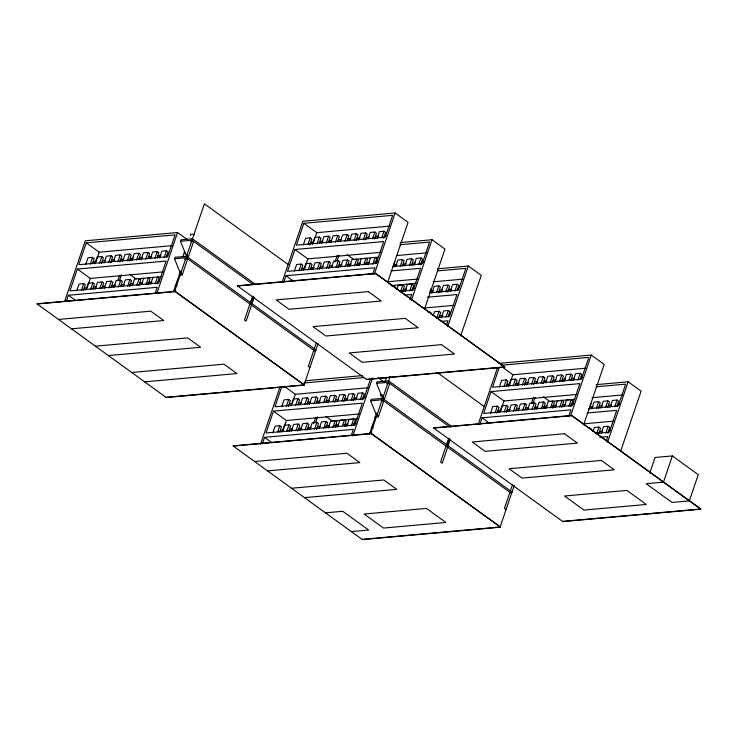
<?xml version="1.0" encoding="UTF-8"?>
<svg xmlns="http://www.w3.org/2000/svg" width="738" height="738" viewBox="0 0 738 738"><rect width="100%" height="100%" fill="white"/><g stroke="black" fill="none" stroke-linecap="round" stroke-linejoin="round"><path stroke-width="1.11" d="M64.75 301.132L85.285 240.8L177.563 232.516L186.806 239.213M66.3 301.501L68.422 295.265L157.24 287.285L155.118 293.53M77.352 269.047L69.916 290.892L158.725 282.922L166.161 261.077L77.352 269.047L90.285 278.42L163.163 271.879M86.272 242.83L78.837 264.674L167.655 256.704L175.091 234.859L86.272 242.83L99.215 252.202L172.083 245.662M76.734 290.818L79.04 284.019L83.662 283.604L85.276 284.776L83.293 290.606M85.654 264.601L87.97 257.811L92.591 257.396L94.206 258.568L92.554 263.42M81.346 290.403L83.662 283.604M90.276 264.186L92.591 257.396M83.874 289.942L84.538 288.005L87.305 287.755M92.794 263.724L93.458 261.787L96.235 261.538M85.931 289.997L88.246 283.198L92.868 282.783L94.482 283.955L92.831 288.807M94.861 263.78L97.167 256.981L101.789 256.566L103.412 257.737L101.429 263.567M87.102 287.783L90.285 278.42M96.023 261.566L99.215 252.202M90.553 289.582L92.868 282.783M99.473 263.365L101.789 256.566M93.08 289.121L93.735 287.174L96.512 286.925M102.001 262.903L102.665 260.957L105.433 260.708M95.137 289.167L97.453 282.368L102.075 281.953L103.689 283.124L102.038 287.977M104.058 262.949L106.373 256.16L110.995 255.745L112.61 256.916L110.626 262.737M99.759 288.752L102.075 281.953M108.68 262.534L110.995 255.745M102.278 288.29L102.942 286.344L104.787 286.178M111.207 262.073L111.862 260.136L114.639 259.887M104.344 288.337L106.65 281.547L111.272 281.132L112.886 282.303L111.235 287.156M113.597 261.151L115.58 255.33L120.202 254.914L121.816 256.086L119.833 261.907M108.956 287.921L111.272 281.132M117.886 261.713L120.202 254.914M111.484 287.46L112.148 285.523L115.838 285.191M120.405 261.252L121.069 259.306L123.836 259.056M113.8 287.488L116.106 280.698L120.728 280.283L122.342 281.455L120.691 286.307M122.72 261.28L125.036 254.481L129.657 254.066L131.272 255.237L129.288 261.058M117.776 280.458L119.242 276.15M119.27 281.003L121.401 274.757M118.412 287.073L120.728 280.283M127.342 260.865L129.657 254.066M120.94 286.612L121.604 284.674L124.371 284.425M129.86 260.403L130.525 258.457L133.301 258.208M122.997 286.667L125.312 279.868L129.934 279.453L131.548 280.625L129.565 286.455M131.927 260.449L134.233 253.651L138.855 253.235L140.478 254.407L138.818 259.269M127.619 286.252L129.934 279.453M136.539 260.034L138.855 253.235M130.146 285.791L130.801 283.844L133.578 283.595M139.067 259.573L139.731 257.636L142.499 257.387M132.203 285.837L134.519 279.038L161.152 276.685M141.124 259.619L143.44 252.83L148.061 252.414L149.676 253.586L148.024 258.438M136.825 285.421L139.141 278.623L140.755 279.794L138.772 285.624M145.746 259.204L148.061 252.414M139.344 284.96L140.008 283.023L142.775 282.774M148.273 258.743L148.928 256.806L151.705 256.556M141.733 284.038L143.716 278.217M150.331 258.798L152.646 251.999L157.268 251.584L158.882 252.756L157.231 257.608M146.023 284.6L148.338 277.802L149.952 278.973L147.969 284.794M154.952 258.383L157.268 251.584M148.55 284.139L149.214 282.193L151.982 281.944M157.471 257.922L158.135 255.975L160.912 255.726M150.607 284.185L152.923 277.387M159.537 257.968L161.843 251.178L166.465 250.763L168.089 251.935L166.428 256.787M155.229 283.77L157.545 276.971L159.159 278.143L157.176 283.973M164.15 257.553L166.465 250.763M157.757 283.309L158.412 281.372M166.677 257.092L167.341 255.154M157.028 292.848L177.563 232.516M184.518 259.158L187.664 258.881L182.212 274.896L180.598 273.724L174.5 258.743L174.998 257.285L186.548 256.252L315.901 349.96M186.548 256.252L180.45 241.271L180.948 239.813L192.498 238.771L255.772 284.619M182.581 257.387L184.334 252.248M173.633 291.445L180.598 270.975M175.386 286.962L177.369 281.141M175.958 286.298L176.622 284.361M249.914 303.973L244.463 319.997L246.077 321.168L251.538 305.145M250.413 302.525L252.599 296.113M250.726 304.563L253.402 296.694M252.027 303.696L254.213 297.285M281.953 282.672L302.857 221.271L395.134 212.978L408.068 222.35L387.533 282.682M283.872 281.971L285.993 275.726L374.812 267.756L372.681 273.992M294.923 249.509L287.479 271.353L376.297 263.383L383.732 241.538L294.923 249.509L307.857 258.881L380.725 252.341M303.844 223.3L296.408 245.145L385.218 237.166L392.662 215.321L303.844 223.3L316.777 232.664L389.655 226.123M294.296 271.28L296.611 264.49L301.233 264.075L302.848 265.246L301.196 270.099M303.226 245.071L305.541 238.273L310.154 237.857L311.777 239.029L309.794 244.85M298.918 270.864L301.233 264.075M307.847 244.656L310.154 237.857M301.445 270.403L302.1 268.466L304.877 268.217M310.366 244.195L311.03 242.249L313.798 241.999M303.502 270.459L305.818 263.66L310.44 263.245L312.054 264.416L310.403 269.269M312.423 244.241L314.739 237.442L319.36 237.027L320.975 238.199L319.323 243.06M304.665 268.245L307.857 258.881M313.595 242.027L316.777 232.664M308.124 270.043L310.44 263.245M317.045 243.826L319.36 237.027M310.643 269.582L311.307 267.636L314.074 267.387M319.572 243.365L320.227 241.427L323.004 241.178M312.709 269.628L315.015 262.839L319.637 262.424L321.261 263.595L319.277 269.416M321.63 243.42L323.945 236.621L328.567 236.206L330.181 237.378L328.53 242.23M317.322 269.213L319.637 262.424M326.251 243.005L328.567 236.206M319.849 268.752L320.513 266.815L323.281 266.566M328.77 242.544L329.434 240.597L331.279 240.431M260.505 444.294L279.942 387.201M262.424 443.584L264.545 437.348L353.364 429.368L351.242 435.614M273.475 411.131L266.04 432.975L354.849 425.005L362.284 403.16L273.475 411.131L286.409 420.503L359.286 413.963M281.685 386.998L274.96 406.758L363.779 398.788L370.504 379.018M321.906 268.807L324.222 262.008L328.844 261.593L330.458 262.765L328.475 268.586M330.836 242.59L333.152 235.791L337.764 235.376L339.388 236.547L337.727 241.4M326.528 268.392L328.844 261.593M335.449 242.175L337.764 235.376M272.857 432.902L275.163 426.103L279.785 425.697L281.399 426.859L279.748 431.721M281.778 406.684L284.093 399.895L288.715 399.479L290.329 400.651L288.346 406.472M329.056 267.931L329.711 265.984L332.487 265.735M337.976 241.713L338.641 239.767L341.408 239.518M331.362 267.959L333.677 261.16L338.299 260.745L339.914 261.916L337.93 267.737M340.292 241.741L342.607 234.942L347.22 234.527L348.843 235.699L347.183 240.551M334.978 261.999L337.183 255.532M277.47 432.486L279.785 425.697M286.399 406.278L288.715 399.479M337.192 260.431L338.963 255.228M279.997 432.025L280.661 430.088L283.429 429.839M288.918 405.808L289.582 403.87L291.427 403.704M335.984 267.543L338.299 260.745M344.914 241.326L347.22 234.527M282.054 432.081L284.37 425.282L288.992 424.867L290.606 426.038L288.955 430.891M290.984 405.863L293.29 399.064L297.912 398.649L299.527 399.821L297.875 404.673M338.511 267.082L339.166 265.136L341.943 264.887M347.432 240.865L348.096 238.918L350.864 238.669M283.226 429.867L286.409 420.503M292.147 403.649L295.329 394.286L368.207 387.745M340.569 267.128L342.884 260.329L347.506 259.914L349.12 261.086L347.469 265.948M349.489 240.911L351.805 234.121L356.426 233.706L358.041 234.878L356.057 240.699M313.788 350.246L308.336 366.269L309.951 367.441M314.287 348.788L316.464 342.386M286.676 431.665L288.992 424.867M295.597 405.448L297.912 398.649M165.985 397.312L304.001 384.913L318.078 343.557M289.204 431.204L289.859 429.258L292.635 429.009M298.124 404.987L298.789 403.04L301.556 402.791M345.19 266.713L347.506 259.914M354.111 240.496L356.426 233.706M291.261 431.25L293.576 424.451L298.189 424.036L299.812 425.208L297.829 431.038M300.181 405.033L302.497 398.243L307.119 397.828L308.733 399L307.082 403.852M347.709 266.252L348.373 264.315L351.14 264.066M356.639 240.034L357.293 238.097L360.07 237.848M349.775 266.307L352.081 259.508L378.723 257.147M358.696 240.09L361.011 233.291L365.633 232.876L367.247 234.047L365.264 239.878M295.883 430.835L298.189 424.036M304.803 404.618L307.119 397.828M298.401 430.374L299.065 428.437L301.833 428.188M307.331 404.156L307.986 402.219L310.763 401.97M354.388 265.892L356.703 259.093L358.327 260.265L356.666 265.117M363.317 239.675L365.633 232.876M300.458 430.42L302.774 423.63L307.395 423.215L309.01 424.387L307.026 430.208M309.388 404.212L311.704 397.413L316.316 396.998L317.94 398.169L316.288 403.022M356.915 265.422L357.579 263.484L360.347 263.235M365.836 239.213L366.5 237.267L369.277 237.018M358.972 265.477L361.288 258.678M368.234 238.291L370.218 232.461L374.83 232.046L376.454 233.217L374.47 239.047M305.08 430.014L307.395 423.215M314.01 403.797L316.316 396.998M307.608 429.544L308.272 427.606L311.039 427.357M316.528 403.335L317.192 401.389L319.96 401.14M363.926 264.093L365.91 258.263L367.524 259.435L365.873 264.287M372.524 238.844L374.83 232.046M309.923 429.571L312.229 422.782L316.851 422.367L318.465 423.538L316.482 429.359M318.844 403.363L321.159 396.564L325.781 396.149L327.395 397.321L325.744 402.173M366.122 264.601L366.777 262.654L369.554 262.405M375.042 238.383L375.707 236.446L378.474 236.197M313.53 423.621L315.735 417.154M368.179 264.647L370.494 257.857M377.1 238.439L379.415 231.64L384.037 231.225L385.651 232.396L383.668 238.217M315.753 422.044L317.524 416.85M314.536 429.156L316.851 422.367M323.465 402.948L325.781 396.149M372.801 264.232L375.116 257.442L376.731 258.614L375.079 263.466M381.721 238.023L384.037 231.225M317.063 428.695L317.727 426.758L320.495 426.509M325.984 402.487L326.648 400.54L329.416 400.291M319.12 428.75L321.436 421.951L326.058 421.536L327.672 422.708L326.021 427.56M328.05 402.533L330.356 395.734L334.978 395.319L336.593 396.49L334.618 402.321M375.319 263.77L375.983 261.833L377.828 261.667M384.249 237.562L384.904 235.616L386.758 235.45M374.231 274.388L395.134 212.978M323.742 428.335L326.058 421.536M332.663 402.118L334.978 395.319M326.27 427.874L326.925 425.927L329.701 425.678M335.19 401.656L335.855 399.719L338.622 399.47M328.327 427.92L330.642 421.13L335.255 420.715L336.879 421.887L335.227 426.739M337.248 401.712L339.563 394.913L344.185 394.498L345.799 395.669L343.816 401.49M332.949 427.505L335.255 420.715M341.869 401.297L344.185 394.498M335.467 427.044L336.131 425.106L337.976 424.94M344.397 400.835L345.052 398.889L347.829 398.64M337.534 427.099L339.84 420.3L344.462 419.885L346.076 421.057L344.425 425.909M346.786 399.913L348.77 394.083L353.391 393.668L355.006 394.839L353.022 400.669M393.28 266.455L394.941 261.603M393.529 266.769L394.193 264.822L396.961 264.573M395.586 266.815L397.902 260.016L402.524 259.601L404.138 260.772L402.487 265.634M342.478 425.706L344.462 419.885M351.076 400.466L353.391 393.668M344.674 426.223L345.338 424.276L348.105 424.027M353.594 400.005L354.258 398.059L357.026 397.81M400.208 266.4L402.524 259.601M346.731 426.269L349.046 419.47L353.668 419.055L355.282 420.226L353.631 425.088M355.661 400.051L357.967 393.262L362.589 392.847L364.203 394.018L362.22 399.839M402.736 265.938L403.391 264.001L406.168 263.752M396.859 289.296L398.179 285.412L402.8 284.997L404.415 286.169L402.764 291.021M404.793 265.994L407.108 259.195L411.73 258.78L413.345 259.951L411.361 265.772M351.353 425.854L353.668 419.055M360.273 399.636L362.589 392.847M353.88 425.392L354.535 423.455L356.389 423.289M362.801 399.175L363.465 397.238L365.31 397.072M400.485 291.787L402.8 284.997M409.415 265.579L411.73 258.78M352.782 436.01L372.589 377.838M403.013 291.326L403.677 289.388L406.444 289.139M411.933 265.117L412.597 263.171L415.374 262.922M405.07 291.381L407.385 284.582L412.007 284.167L413.621 285.338L411.97 290.191M414 265.163L416.306 258.365L420.928 257.949L422.551 259.121L420.568 264.951M381.684 401.149L383.788 400.965L378.336 416.979L376.721 415.808L370.624 400.826L371.122 399.369L382.671 398.336L512.024 492.043M382.671 398.336L376.574 383.354L377.072 381.897L388.612 380.854L451.896 426.702M409.691 290.966L412.007 284.167M418.612 264.748L420.928 257.949M412.219 290.504L412.874 288.558L414.728 288.392M421.14 264.287L421.804 262.341L423.649 262.174M409.931 299.683L411.703 294.48L404.867 295.089M411.49 300.043L432.025 239.712L444.968 249.084L424.424 309.416M385.024 381.897L386.426 377.782A3.312 1.227 18.8 0 1 386.537 377.487M369.387 434.608L376.352 414.138M371.841 428.077L373.493 423.225M372.081 428.381L372.745 426.444M390.061 376.62L370.771 433.289L500.124 526.997L514.202 485.641M429.913 291.787L430.909 288.872M431.887 293.115L434.202 286.316L438.824 285.901L440.438 287.073L438.455 292.903M436.509 292.7L438.824 285.901M439.036 292.239L439.691 290.292L442.468 290.043M433.16 315.587L434.479 311.704L439.101 311.288L440.715 312.46L439.064 317.322M441.093 292.285L443.409 285.495L448.031 285.08L449.645 286.252L447.662 292.073M436.785 318.087L439.101 311.288M445.715 291.87L448.031 285.08M439.313 317.626L439.977 315.689L442.745 315.44M448.234 291.409L448.898 289.471L451.674 289.222M441.37 317.672L443.686 310.882L448.307 310.467L449.922 311.639L448.27 316.491M450.3 291.464L452.606 284.665L457.228 284.25L458.851 285.421L457.191 290.274M445.992 317.266L448.307 310.467M454.912 291.049L457.228 284.25M448.519 316.796L449.174 314.858M457.44 290.587L458.104 288.641M446.591 324.941L448.003 320.781L441.176 321.39M447.791 326.334L468.326 266.012L481.268 275.375L460.724 335.707M446.038 446.066L440.586 462.08L442.2 463.252L447.662 447.237M446.536 444.608L448.722 438.197M446.85 446.647L449.525 438.778M448.151 445.78L450.337 439.368M478.436 423.686L497.513 367.662M479.995 424.055L482.117 417.809L570.935 409.839L568.804 416.075M491.047 391.592L483.602 413.446L572.42 405.466L579.856 383.622L491.047 391.592L503.98 400.965L576.848 394.424M499.257 367.459L492.532 387.229L581.341 379.249L588.786 357.404L501.102 365.282M490.419 413.372L492.735 406.573L497.357 406.158L498.971 407.33L496.988 413.151M499.349 387.155L501.655 380.356L506.277 379.941L507.901 381.112L506.24 385.965M495.041 412.957L497.357 406.158M503.962 386.74L506.277 379.941M497.569 412.496L498.224 410.549L501.001 410.3M506.489 386.278L507.154 384.332L509.921 384.083M499.626 412.542L501.941 405.743L506.554 405.328L508.178 406.5L506.194 412.33M508.547 386.325L510.862 379.526L515.484 379.12L517.098 380.282L515.447 385.144M500.788 410.328L503.98 400.965M509.358 385.153L512.901 374.756L585.778 368.207M504.248 412.127L506.554 405.328M513.168 385.909L515.484 379.12M506.766 411.666L507.43 409.719L510.198 409.47M515.696 385.448L516.351 383.511L519.128 383.262M508.833 411.712L511.139 404.922L515.761 404.507L517.375 405.679L515.724 410.531M517.753 385.504L520.069 378.705L524.69 378.29L526.305 379.461L524.321 385.282M513.445 411.297L515.761 404.507M522.375 385.088L524.69 378.29M515.973 410.835L516.637 408.898L519.404 408.649M524.893 384.627L525.557 382.681L528.325 382.432M518.03 410.891L520.345 404.092L524.967 403.677L526.581 404.848L524.93 409.701M526.96 384.673L529.266 377.874L533.888 377.459L535.502 378.631L533.528 384.461M522.652 410.476L524.967 403.677M531.572 384.258L533.888 377.459M525.179 410.014L525.834 408.068L528.611 407.819M534.1 383.797L534.764 381.86L537.532 381.611M527.486 410.042L529.801 403.243L534.423 402.828L536.037 404L534.386 408.852M536.415 383.825L538.722 377.026L543.343 376.611L544.967 377.782L542.984 383.612M531.471 403.003L533.306 397.625M532.965 403.548L535.087 397.312M532.107 409.627L534.423 402.828M541.028 383.409L543.343 376.611M534.635 409.166L535.29 407.219L538.067 406.97M543.555 382.948L544.22 381.002L546.065 380.845M536.692 409.212L539.008 402.413L543.629 401.998L545.244 403.169L543.592 408.031M545.613 382.994L547.928 376.205L552.55 375.79L554.164 376.961L552.181 382.782M509.912 492.329L504.46 508.353L506.074 509.524M510.41 490.881L512.587 484.469M541.314 408.797L543.629 401.998M550.234 382.579L552.55 375.79M543.832 408.335L544.496 406.398L547.264 406.149M552.762 382.118L553.417 380.181L556.194 379.932M545.899 408.391L548.205 401.592L552.827 401.177L554.441 402.348L552.458 408.169M554.819 382.173L557.135 375.374L561.756 374.959L563.371 376.131L561.719 380.983M550.511 407.976L552.827 401.177M559.441 381.758L561.756 374.959M553.039 407.514L553.703 405.568L556.47 405.319M561.959 381.297L562.624 379.35L565.391 379.101M555.096 407.56L557.411 400.762L562.033 400.347L563.648 401.518L561.664 407.348M564.026 381.343L566.332 374.553L570.954 374.138L572.577 375.31L570.917 380.162M559.718 407.145L562.033 400.347M568.97 379.959L570.954 374.138M562.245 406.684L562.9 404.738L565.677 404.498M571.166 380.467L571.83 378.529L574.598 378.28M564.302 406.73L566.618 399.941L571.23 399.526L572.854 400.697L570.871 406.518M573.223 380.522L575.539 373.723L580.16 373.308L581.775 374.48L580.123 379.332M568.924 406.315L571.23 399.526M577.845 380.107L580.16 373.308M571.443 405.854L572.107 403.917L573.952 403.751M580.372 379.646L581.027 377.699L582.882 377.533M570.723 415.393L591.258 355.07L604.191 364.434L583.657 424.765M589.081 409.516L591.055 403.686M589.653 408.852L590.317 406.906L593.084 406.656M591.71 408.898L594.025 402.099L598.647 401.684L600.262 402.856L598.278 408.686M596.332 408.483L598.647 401.684M598.859 408.022L599.514 406.084L602.291 405.835M592.983 431.379L594.302 427.496L598.924 427.081L600.538 428.252L598.887 433.105M600.916 408.077L603.232 401.278L607.854 400.863L609.468 402.035L607.817 406.887M596.608 433.87L598.924 427.081M605.538 407.662L607.854 400.863M599.136 433.409L599.8 431.472L602.568 431.223M608.057 407.201L608.721 405.254L611.488 405.005M601.193 433.464L603.509 426.665L608.13 426.25L609.745 427.422L607.761 433.252M610.123 407.247L612.429 400.448L617.051 400.033L618.665 401.204L617.014 406.066M605.815 433.049L608.13 426.25M614.736 406.832L617.051 400.033M608.343 432.588L608.998 430.641L610.852 430.475M617.263 406.37L617.927 404.433L619.772 404.267M606.405 440.724L607.826 436.564L599.856 437.283M607.614 442.127L628.149 381.795L641.082 391.168L620.547 451.499M649.708 473.215L655.058 457.486L672.383 455.927L698.259 474.672L689.329 500.881L672.004 502.44L646.137 483.694L663.462 482.145L672.383 455.927M180.45 241.271L192 240.228L253.079 284.481M190.469 241.686L193.614 241.4L188.162 257.424L186.945 254.425M174.5 258.743L186.05 257.71L315.403 351.417M400.125 242.571L432.025 239.712M399.95 244.712L429.553 242.046L422.118 263.9L392.515 266.556M179.371 275.043L181.649 274.84M396.943 255.514L426.546 252.857M174.943 286.086L177.221 285.883M173.458 290.458L175.727 290.255M391.02 270.92L420.623 268.263L413.188 290.108L399.526 291.335M37.168 303.982L175.183 291.593M237.59 285.993L375.605 273.595L504.423 366.924L366.408 379.314M437.569 268.77L468.326 266.012M437.385 270.901L465.853 268.346L458.418 290.191L429.95 292.746M388.013 281.722L417.625 279.065M391.112 285.597L416.158 283.346M433.243 281.805L462.846 279.149M391.749 285.984L393.603 285.818L395.217 286.99M58.514 319.453L150.792 311.159L163.725 320.532L71.448 328.816M430.494 291.123L433.261 290.873M427.32 297.22L456.933 294.563L449.488 316.408L435.826 317.635M424.322 308.023L453.925 305.366M428.049 312.285L429.903 312.119L431.518 313.29M95.405 346.177L187.683 337.893L200.625 347.266L108.338 355.55M131.705 372.478L223.983 364.185L236.926 373.557L144.639 381.85M305.329 380.743L362.293 375.624M498.98 363.354L591.258 355.07M304.028 382.976L364.378 377.552M376.574 383.354L388.123 382.312L450.134 427.237M386.592 383.769L389.738 383.483L384.286 399.507L382.662 395.513M370.624 400.826L382.173 399.793L511.526 493.501M596.249 384.655L628.149 381.795M596.073 386.795L625.676 384.138L618.241 405.983L588.629 408.64M357.275 418.769L332.229 421.02L325.762 416.333M374.36 417.238L376.638 417.025M574.847 399.23L549.792 401.481L543.325 396.795M591.922 397.699L622.669 394.941M371.066 428.178L373.345 427.966M369.572 432.542L371.851 432.339M587.144 413.003L616.747 410.346L609.311 432.191L595.649 433.418M233.291 446.066L371.306 433.676M433.713 428.077L571.729 415.679L700.537 509.008L562.531 521.397M583.002 423.916L613.748 421.149M254.638 461.536L346.915 453.243L359.849 462.615L267.571 470.909M291.528 488.261L383.806 479.977L396.749 489.349L304.462 497.633M325.449 512.836L342.773 511.277L368.649 530.022L351.325 531.581M362.109 539.395L500.124 526.997M374.664 262.11L376.279 263.281M570.778 404.193L572.402 405.365M365.458 262.931L367.072 264.103M589.717 427.902L591.341 429.073M347.201 254.711L353.677 259.398M502.735 367.386L512.901 374.756M552.375 405.845L553.989 407.016M347.054 264.582L348.668 265.754M543.177 406.666L544.792 407.837M288.152 264.499L204.389 203.817L174.648 291.206L304.001 384.913M437.745 372.875L484.276 406.583M285.993 275.726L293.383 281.086M482.117 417.809L489.506 423.169M378.308 377.948L383.852 381.961M353.216 423.723L354.83 424.894M147.886 282.469L149.5 283.641M344.009 424.553L345.624 425.725M129.639 274.25L136.106 278.936M284.25 386.26L295.329 394.286M334.803 425.383L336.427 426.555M129.482 284.121L131.096 285.292M325.606 426.204L327.22 427.376M68.422 295.265L75.82 300.615M264.545 437.348L271.944 442.699M376.712 412.985L378.336 416.979M180.994 271.898L182.212 274.896M184.749 253.014A3.312 1.227 18.8 0 1 184.768 251.732M190.773 235.551A3.312 1.227 18.8 0 1 191.031 234.204A3.312 1.227 18.8 0 1 194.362 234.721M380.882 396.02A3.312 1.227 18.8 0 1 382.072 394.618M388.788 377.229A3.312 1.227 18.8 0 1 390.42 377.708M175.201 291.372L36.9 303.788L166.253 397.505L304.563 385.088L175.201 291.372M375.624 273.374L237.313 285.791L366.675 379.507L504.976 367.09L375.624 273.374M368.363 291.63L276.086 299.914L289.019 309.287L381.297 301.003L368.363 291.63M405.254 318.355L312.977 326.639L325.91 336.011L418.188 327.727L405.254 318.355M441.555 344.655L349.277 352.939L362.21 362.312L454.488 354.028L441.555 344.655M371.325 433.455L233.023 445.872L362.376 539.589L500.687 527.172L371.325 433.455M571.747 415.457L433.437 427.883L562.799 521.591L701.1 509.174L571.747 415.457M564.487 433.713L472.209 441.997L485.143 451.37L577.42 443.086L564.487 433.713M601.378 460.438L509.1 468.722L522.034 478.095L614.311 469.811L601.378 460.438M426.481 508.408L364.111 514.008L383.52 528.067L445.881 522.467L426.481 508.408M626.894 490.41L564.533 496.01L583.933 510.069L646.303 504.469L626.894 490.41"/></g></svg>
